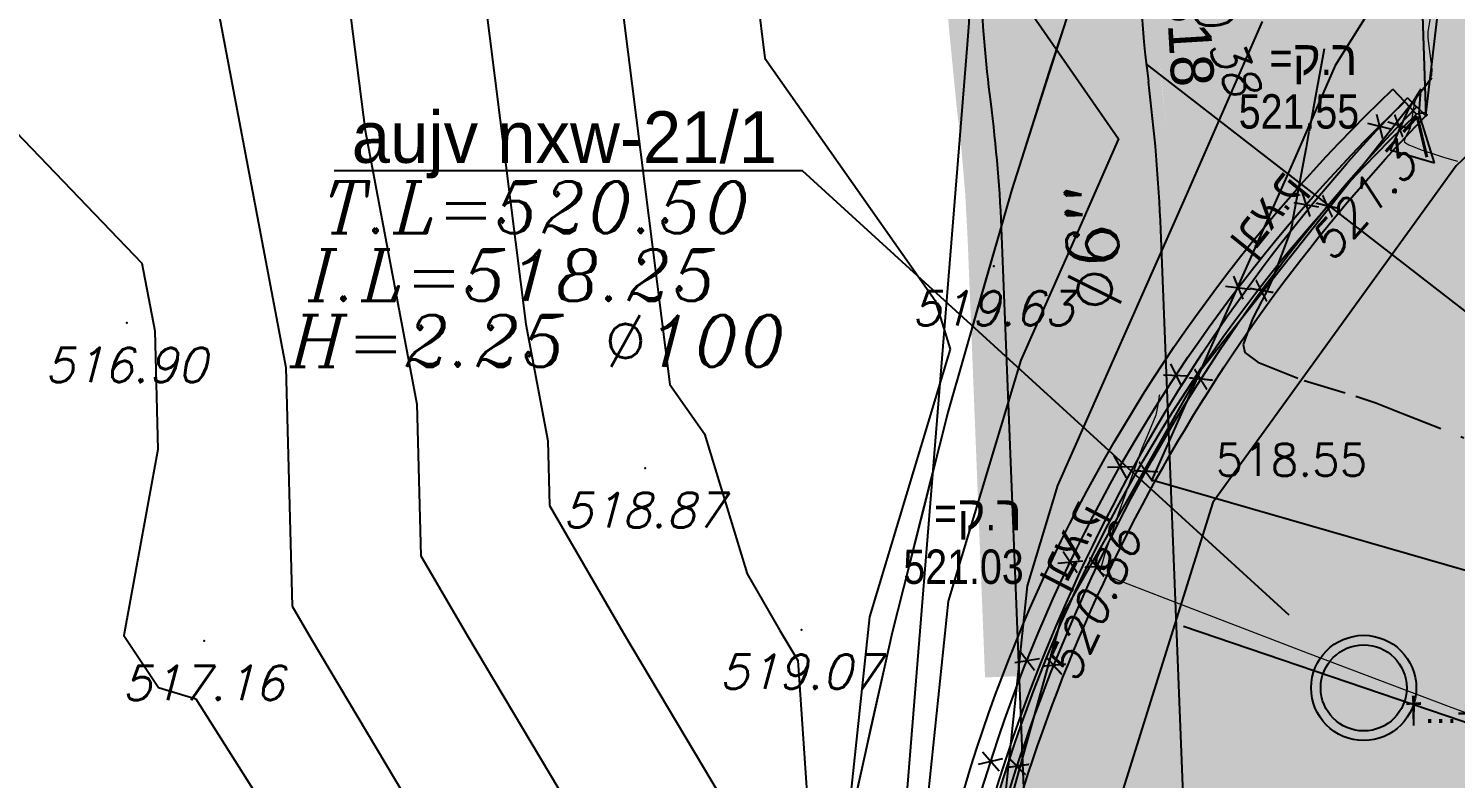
# Model space of a CAD drawing. Header units: metres. Extents: x 222509 to 223547, y 765290 to 766147.
# Drawn here: x 223018.36 to 223034.97, y 765925.11 to 765933.84 of the extents above; entities that cross this region are included whole.
import ezdxf
from ezdxf import colors
from ezdxf.entities.mleader import LeaderData, LeaderLine
from ezdxf.enums import TextEntityAlignment as Align
from ezdxf.math import Vec2, Vec3

# ---------------------------------------------------------------- set-up
doc = ezdxf.new("R2010")
doc.units = ezdxf.units.M
doc.linetypes.add('DASHDOT', pattern=[1, 0.5, -0.25, 0, -0.25])
doc.linetypes.add('DASHED', pattern=[19.05, 12.7, -6.35])
for name, color, linetype in [('ASFLT', 8, 'Continuous'), ('biuv metuhnan 200', 240, 'Continuous'), ('Biuv-Metuhnan', 240, 'Continuous'), ('GADER', 6, 'Continuous'), ('K', 8, 'Continuous'), ('KER', 8, 'Continuous'), ('M4902', 8, 'Continuous'), ('maim metuhnan', 150, 'Continuous'), ('maim metuhnan 6', 150, 'Continuous'), ('MTS', 8, 'DASHED'), ('pcell', 160, 'Continuous'), ('PNT', 8, 'Continuous'), ('PNT2510', 8, 'Continuous'), ('PNTELEV', 5, 'Continuous'), ('PNTELEV2510', 7, 'Continuous'), ('polgon', 7, 'Continuous'), ('R-K', 8, 'Continuous'), ('R-K GOVA', 8, 'Continuous'), ('Sewage-man-names', 240, 'Continuous'), ('T', 8, 'Continuous'), ('Tcontours0', 250, 'Continuous'), ('Tcontours1', 250, 'Continuous'), ('Tcontours2', 250, 'DASHED'), ('tich', 8, 'Continuous'), ('timrur', 8, 'Continuous')]:
    doc.layers.add(name, color=color, linetype=linetype)
for name, color, linetype, lineweight in [('C1602_0', 3, 'Continuous', 13), ('C1602_1', 6, 'Continuous', 13), ('M1506', 250, 'Continuous', 25), ('M1507', 250, 'Continuous', 20), ('M2401', 8, 'DASHED', 25), ('M2601', 8, 'Continuous', 25), ('M2605', 8, 'Continuous', 25)]:
    doc.layers.add(name, color=color, linetype=linetype, lineweight=lineweight)
doc.styles.add('GLONASS', font='techno_n.shx', dxfattribs={"width": 0.86})
doc.styles.add('HANIT_TEXT', font='hebtxt')
doc.styles.add('ITALIC', font='italic')
doc.styles.add('miryal', font='miryl')
doc.styles.add('NARKISM', font='narkism')
doc.styles.add('PTXT', font='txt.shx')
doc.styles.add('S_COMPLEX', font='complex')
doc.styles.get("Standard").update_dxf_attribs({"font": 'arial.ttf'})
doc.styles.add('TECHN_MT', font='techn_mt.shx')

# ---------------------------------------------------------------- blocks, each defined once
blk = doc.blocks.new('shuha-01')
h = blk.add_hatch(color=255)
h.dxf.hatch_style = 1
h.paths.add_polyline_path([(0.411, 0, 1), (-0.411, 0, 1)])
at = {"layer": 'Biuv-Metuhnan'}
h = blk.add_hatch(color=256, dxfattribs=at)
h.paths.add_polyline_path([(0.411, 0, 1), (-0.411, 0, 1)], flags=17)
h.paths.add_polyline_path([(0.503, 0, 1), (-0.503, 0, 1)])
for radius in [0.503, 0.411]:
    blk.add_circle((0, 0), radius, dxfattribs=at)
blk = doc.blocks.new('G$C48AC2FB6')
at = {"layer": 'maim metuhnan 6', "const_width": 0.2}
blk.add_lwpolyline([(223039.578, 765915.186), (223038.521, 765915.614), (223030.633, 765917.299), (223031.307, 765920.546), (223031.679, 765923.201), (223031.431, 765930.079), (223031.046, 765934.866), (223031.135, 765937.504), (223031.345, 765938.568), (223031.925, 765940.771), (223031.543, 765943.174), (223035.14, 765951.981)], dxfattribs=at)
at = {"layer": 'maim metuhnan', "style": 'S_COMPLEX'}
blk.add_text('%%C6"', height=0.6, rotation=92.785, dxfattribs=at).set_placement((223031.086, 765930.56, 520.5))
blk = doc.blocks.new('SRVPNO9')
at = {"layer": 'PNTELEV2510', "style": 'PTXT', "oblique": 15}
blk.add_attdef('ELEV2', text='', height=1, dxfattribs=at).set_placement((-0.035, -1.723), align=Align.CENTER)
blk = doc.blocks.new('G$CAC2BD834')
at = {"layer": 'C1602_0'}
blk.add_lwpolyline([(223032.871, 765846.205, -0.028923), (223028.452, 765858.519), (223026.555, 765872.634), (223026.272, 765899.746, -0.121783), (223033.343, 765941.571), (223034.139, 765941.708), (223045.284, 765944.156), (223047.88, 765944.398), (223096.418, 765948.913), (223119.705, 765947.412)], format="xyb", dxfattribs=at)
at = {"layer": 'C1602_1'}
blk.add_lwpolyline([(223032.871, 765846.205, -0.028923), (223028.452, 765858.519), (223026.555, 765872.634), (223026.272, 765899.746, -0.121783), (223033.343, 765941.571), (223034.139, 765941.708), (223045.284, 765944.156), (223047.88, 765944.398), (223065.396, 765931.743), (223065.902, 765931.378), (223058.025, 765921.247, 0.53793), (223044.964, 765915.588), (223043.045, 765897.759), (223041.149, 765880.129), (223043.997, 765864.246), (223046.852, 765848.298)], format="xyb", dxfattribs=at)
at = {"layer": 'GADER'}
blk.add_lwpolyline([(223029.17, 765873.056), (223028.28, 765885.717), (223027.82, 765893.074), (223027.26, 765903.742, -0.055747), (223028.711, 765920.715, -0.190614), (223034.382, 765932.985, -0.190614)], format="xyb", dxfattribs=at)
at = {"layer": 'KER'}
for points in [[(223028.971, 765873.042), (223028.081, 765885.703), (223027.621, 765893.062), (223027.06, 765903.734, -0.05571), (223028.512, 765920.741, -0.190418), (223034.244, 765933.13, -0.190418)], [(223029.37, 765873.07), (223028.48, 765885.73), (223028.02, 765893.085), (223027.46, 765903.75, -0.055785), (223028.91, 765920.69, -0.190814), (223034.52, 765932.84)]]:
    blk.add_lwpolyline(points, format="xyb", dxfattribs=at)
blk.add_lwpolyline([(223034.52, 765932.84), (223034.244, 765933.13)], dxfattribs=at)
at = {"layer": 'MTS', "ltscale": 0.3}
blk.add_lwpolyline([(223012.77, 765954.19), (223019.41, 765951.02, -0.044439), (223024.49, 765948.19, 0.075022), (223032.06, 765940.73, -0.288759), (223034.79, 765934.25), (223034.63, 765932.86), (223034.52, 765932.84)], format="xyb", dxfattribs=at)
at = {"layer": 'PNT2510'}
for p in [(223034.63, 765932.86, 521.37), (223029.6, 765931.07, 519.63), (223019.51, 765930.41, 516.9), (223025.54, 765928.72, 518.87), (223030.64, 765927.48, 520.86), (223027.36, 765926.84, 519.07), (223020.41, 765926.71, 517.16)]:
    blk.add_point(p, dxfattribs=at)
at = {"layer": 'Tcontours0', "elevation": 520}
blk.add_lwpolyline([(223029.758, 765934.418), (223031.051, 765932.554), (223030.551, 765931.411), (223029.916, 765929.979), (223029.069, 765927.171), (223028.544, 765922.145), (223028.646, 765920.659), (223028.682, 765920.222), (223028.526, 765917.235), (223033.439, 765917.14), (223037.129, 765916.664)], dxfattribs=at)
at = {"layer": 'Tcontours1'}
for points, elevation in [([(223034.059, 765934.182), (223033.573, 765933.408), (223033.102, 765932.33), (223031.441, 765928.585), (223036.704, 765927.068)], 521), ([(223025.191, 765934.738), (223025.827, 765929.693), (223026.231, 765929.118), (223026.728, 765927.489), (223027.11, 765926.831), (223027.318, 765926.481), (223027.724, 765920.568), (223027.886, 765918.622), (223027.341, 765908.21), (223027.336, 765907.771), (223027.46, 765905.349), (223030.796, 765906.05), (223036.43, 765906.608)], 519), ([(223022.02, 765934.723), (223022.282, 765932.651), (223022.884, 765929.465), (223022.932, 765927.698), (223023.472, 765926.767), (223026.747, 765921.27), (223026.802, 765920.476), (223027.09, 765917.023), (223026.74, 765910.33), (223026.711, 765907.753), (223026.85, 765905.059), (223026.377, 765902.535), (223027.148, 765902.255), (223027.639, 765897.606), (223027.899, 765895.19), (223027.991, 765895.204), (223030.452, 765895.631), (223030.995, 765895.6), (223036.413, 765897.148)], 518), ([(223015.553, 765935.408), (223019.684, 765931.107), (223019.833, 765930.318), (223019.871, 765928.939), (223019.475, 765926.771), (223019.876, 765926.168), (223020.31, 765926.036), (223023.595, 765920.845), (223024.651, 765919.617), (223026.145, 765917.215), (223026.294, 765915.423), (223026.138, 765912.451), (223026.086, 765907.735), (223026.146, 765906.571), (223025.128, 765901.127), (223026.79, 765900.525), (223027.111, 765897.484), (223027.324, 765895.501), (223027.226, 765894.036), (223027.582, 765893.29), (223028.42, 765886.616), (223030.248, 765886.964), (223036.314, 765888.11)], 517)]:
    blk.add_lwpolyline(points, dxfattribs=dict(at, elevation=elevation))
at = {"layer": 'Tcontours2'}
for points, elevation in [([(223032.723, 765933.921), (223031.826, 765931.87), (223030.34, 765928.519), (223029.988, 765927.352), (223029.555, 765923.207), (223031.805, 765922.517), (223037.823, 765921.682)], 520.5), ([(223026.777, 765934.746), (223026.935, 765933.494), (223028.917, 765930.673), (223029.09, 765930.106), (223028.151, 765926.991), (223027.907, 765924.661), (223028.185, 765920.614), (223028.284, 765919.422), (223027.858, 765911.285), (223032.21, 765911.201), (223036.662, 765911.641)], 519.5), ([(223023.606, 765934.73), (223024.152, 765930.397), (223024.409, 765929.038), (223024.43, 765928.284), (223025.291, 765926.799), (223027.033, 765923.875), (223027.263, 765920.522), (223027.488, 765917.823), (223027.04, 765909.27), (223027.024, 765907.762), (223027.201, 765904.304), (223027.002, 765903.238), (223027.327, 765903.121), (223027.671, 765899.86), (223028.038, 765899.838), (223031.442, 765900.491), (223032.582, 765900.66), (223036.307, 765901.724)], 518.5), ([(223014.768, 765940.783), (223017.708, 765937.279), (223020.179, 765934.77), (223020.5, 765934.436), (223021.359, 765929.891), (223021.434, 765927.113), (223021.653, 765926.735), (223023.517, 765923.606), (223025.408, 765920.619), (223025.839, 765920.117), (223026.449, 765919.136), (223026.692, 765916.223), (223026.439, 765911.39), (223026.399, 765907.744), (223026.498, 765905.815), (223025.752, 765901.831), (223026.969, 765901.39), (223027.375, 765897.545), (223027.645, 765895.038), (223027.599, 765894.357), (223027.764, 765894.011), (223028.154, 765890.909), (223034.512, 765892.122), (223035.258, 765892.251)], 517.5), ([(223034.215, 765932.424), (223034.728, 765932.276), (223034.55, 765932.846), (223034.572, 765933.131), (223034.423, 765932.894), (223034.377, 765932.789), (223034.215, 765932.424)], 521.5)]:
    blk.add_lwpolyline(points, dxfattribs=dict(at, elevation=elevation))
at = {"layer": 'PNT2510'}
ref = blk.add_blockref('SRVPNO9', (223032.51, 765934.05, 520.38), dxfattribs=dict(at, xscale=0.4, yscale=0.4, zscale=0.4))
ref.add_attrib('ELEV2', '520.38', dxfattribs={"layer": 'PNTELEV2510', "height": 0.4, "rotation": 292.7903, "style": 'PTXT', "oblique": 15}).set_placement((223031.983, 765933.879, 520.38), align=Align.CENTER)
ref = blk.add_blockref('SRVPNO9', (223034.63, 765932.86, 521.37), dxfattribs=dict(at, xscale=0.4, yscale=0.4, zscale=0.4))
ref.add_attrib('ELEV2', '521.37', dxfattribs={"layer": 'PNTELEV2510', "height": 0.4, "rotation": 48.0885, "style": 'PTXT', "oblique": 15}).set_placement((223034.159, 765931.804, 521.37), align=Align.CENTER)
ref = blk.add_blockref('SRVPNO9', (223029.6, 765931.07, 519.63), dxfattribs=dict(at, xscale=0.4, yscale=0.4, zscale=0.4))
ref.add_attrib('ELEV2', '519.63', dxfattribs={"layer": 'PNTELEV2510', "height": 0.4, "style": 'PTXT', "oblique": 15}).set_placement((223029.586, 765930.381, 519.63), align=Align.CENTER)
ref = blk.add_blockref('SRVPNO9', (223019.51, 765930.41, 516.9), dxfattribs=dict(at, xscale=0.4, yscale=0.4, zscale=0.4))
ref.add_attrib('ELEV2', '516.90', dxfattribs={"layer": 'PNTELEV2510', "height": 0.4, "style": 'PTXT', "oblique": 15}).set_placement((223019.496, 765929.721, 516.9), align=Align.CENTER)
ref = blk.add_blockref('SRVPNO9', (223025.54, 765928.72, 518.87), dxfattribs=dict(at, xscale=0.4, yscale=0.4, zscale=0.4))
ref.add_attrib('ELEV2', '518.87', dxfattribs={"layer": 'PNTELEV2510', "height": 0.4, "style": 'PTXT', "oblique": 15}).set_placement((223025.526, 765928.031, 518.87), align=Align.CENTER)
ref = blk.add_blockref('SRVPNO9', (223030.64, 765927.48, 520.86), dxfattribs=dict(at, xscale=0.4, yscale=0.4, zscale=0.4))
ref.add_attrib('ELEV2', '520.86', dxfattribs={"layer": 'PNTELEV2510', "height": 0.4, "rotation": 65.3973, "style": 'PTXT', "oblique": 15}).set_placement((223030.949, 765927.06, 520.86), align=Align.CENTER)
ref = blk.add_blockref('SRVPNO9', (223020.41, 765926.71, 517.16), dxfattribs=dict(at, xscale=0.4, yscale=0.4, zscale=0.4))
ref.add_attrib('ELEV2', '517.16', dxfattribs={"layer": 'PNTELEV2510', "height": 0.4, "style": 'PTXT', "oblique": 15}).set_placement((223020.396, 765926.021, 517.16), align=Align.CENTER)
ref = blk.add_blockref('SRVPNO9', (223027.36, 765926.84, 519.07), dxfattribs=dict(at, xscale=0.4, yscale=0.4, zscale=0.4))
ref.add_attrib('ELEV2', '519.07', dxfattribs={"layer": 'PNTELEV2510', "height": 0.4, "style": 'PTXT', "oblique": 15}).set_placement((223027.346, 765926.151, 519.07), align=Align.CENTER)
at = {"layer": 'GADER', "style": 'PTXT'}
for rotation, p in [(44.8134, (223034.09, 765932.7)), (48.941, (223033.234, 765931.788)), (52.61, (223032.443, 765930.821)), (56.7377, (223031.72, 765929.802)), (60.4067, (223031.068, 765928.736)), (64.5343, (223030.489, 765927.628)), (68.2033, (223029.987, 765926.483)), (72.3309, (223029.564, 765925.307))]:
    blk.add_text('X', height=0.25, rotation=rotation, dxfattribs=at).set_placement(p, align=Align.MIDDLE_CENTER)
at = {"layer": 'R-K', "style": 'TECHN_MT', "width": 1.00001}
for p in [(223033.832, 765933.296, -332.58), (223029.928, 765927.997, -332.58)]:
    blk.add_text('=ק.ר', height=0.4, dxfattribs=at).set_placement(p, align=Align.RIGHT)
at = {"layer": 'R-K GOVA', "style": 'TECHN_MT', "width": 1.00001}
for s, p in [('521.55', (223033.852, 765932.673, -332.58)), ('521.03', (223029.948, 765927.373, -332.58))]:
    blk.add_text(s, height=0.4, dxfattribs=at).set_placement(p, align=Align.RIGHT)
blk = doc.blocks.new('G$C122A9018')
at = {"layer": 'R-K GOVA'}
h = blk.add_hatch(color=254, dxfattribs=at)
h.dxf.hatch_style = 1
h.paths.add_polyline_path([(223083.9613, 765914.85158), (223080.00774, 765909.68354), (223069.4389, 765917.68627), (223068.26825, 765918.317), (223067.3334, 765918.81544), (223066.57736, 765919.17362), (223065.44119, 765919.65655), (223062.22835, 765921.00386), (223059.66703, 765922.07586), (223058.49733, 765922.47343), (223057.23737, 765922.75821), (223056.20794, 765922.88777), (223055.41751, 765922.92652), (223054.68416, 765922.91583), (223053.47497, 765922.79967), (223052.60892, 765922.63929), (223051.64724, 765922.38211), (223050.7066, 765922.04465), (223049.81474, 765921.71691), (223048.39628, 765921.33091), (223046.63672, 765920.97451), (223045.75193, 765920.70908), (223044.47631, 765920.18861), (223043.24892, 765919.51292), (223042.4374, 765918.9545), (223041.65103, 765918.31058), (223040.84343, 765917.5186), (223040.11037, 765916.64938), (223039.3221, 765915.48359), (223038.70362, 765914.29574), (223038.05837, 765912.49768), (223037.36959, 765909.7474), (223036.85807, 765906.79871), (223036.52799, 765904.00902), (223036.33278, 765901.55384), (223036.26907, 765899.17478), (223036.36611, 765895.05446), (223028.26989, 765894.29533), (223028.8219, 765895.00494), (223029.13709, 765895.69304), (223029.32121, 765896.71356), (223029.23568, 765900.41382), (223029.43388, 765910.1781), (223029.62225, 765912.22012), (223029.80686, 765913.36221), (223030.18468, 765915.04017), (223030.70538, 765916.74726), (223031.08885, 765917.87783), (223031.30917, 765918.6433), (223031.45558, 765919.22823), (223031.58139, 765919.80302), (223031.7577, 765920.79711), (223031.85658, 765921.54515), (223031.92295, 765922.24118), (223031.98312, 765923.77452), (223031.93688, 765925.35287), (223031.84021, 765927.78602), (223031.71015, 765931.05973), (223031.6111, 765932.67709), (223031.48142, 765933.86821), (223031.43741, 765935.30176), (223031.4995, 765936.36201), (223031.54519, 765937.62621), (223031.93133, 765939.00246), (223032.2144, 765939.62164), (223032.62698, 765940.6681), (223033.11177, 765941.65868), (223033.63182, 765942.54382), (223034.18921, 765943.42614), (223034.60685, 765944.22336), (223035.12039, 765945.29042), (223035.6417, 765946.49723), (223036.11234, 765947.72967), (223036.66706, 765949.43827), (223036.90449, 765950.29587), (223037.24589, 765951.74571), (223037.51948, 765953.22965), (223037.78374, 765955.09447), (223037.91398, 765956.90984), (223052.49375, 765954.73385), (223051.47691, 765954.59087), (223050.78723, 765954.35522), (223049.99835, 765953.92579), (223049.45116, 765953.40049), (223049.14634, 765952.94248), (223048.9965, 765952.62107), (223048.86201, 765952.18872), (223048.78835, 765951.64269), (223048.8827, 765950.64667), (223049.00665, 765949.96154), (223049.14578, 765949.36782), (223049.32162, 765948.98555), (223049.67058, 765948.55078), (223050.04087, 765948.27262), (223050.47193, 765948.07633), (223051.37609, 765947.69065), (223052.41243, 765947.15107), (223053.14901, 765946.69673), (223054.28321, 765945.88887), (223056.19438, 765944.05658), (223056.97695, 765943.21595), (223058.08685, 765941.87113), (223059.35242, 765940.08527), (223060.58661, 765938.0184), (223061.66003, 765935.83528), (223062.35032, 765933.96759), (223062.5708, 765933.32215), (223063.06183, 765932.37283), (223063.3298, 765931.99052), (223065.30041, 765929.91584), (223066.66818, 765928.60522), (223068.21113, 765927.23957), (223069.52609, 765926.14224), (223070.50123, 765925.40325), (223073.68056, 765922.99387)])
h.paths.add_polyline_path([(223036.76223, 765923.8799), (223036.55041, 765923.82452), (223036.38249, 765923.68386), (223036.27756, 765923.27105), (223036.259, 765922.70874), (223036.07868, 765920.64594), (223035.8294, 765919.11761), (223035.84718, 765918.81555), (223036.04047, 765918.67509), (223036.22519, 765918.68966), (223037.13564, 765919.81263), (223037.70041, 765920.45314), (223038.3821, 765921.14415), (223038.85195, 765921.57562), (223039.20474, 765921.94331), (223039.24772, 765922.17266), (223039.172, 765922.41312), (223038.90076, 765922.63215), (223038.34857, 765922.93966), (223037.95628, 765923.17861), (223037.72594, 765923.32732), (223037.42523, 765923.53132), (223037.2686, 765923.64218), (223037.14042, 765923.73533), (223036.92431, 765923.85885)], flags=16)
edge = h.paths.add_edge_path(flags=16)
edge.add_arc((223045.43445, 765935.01402), 8, 0, 360)
h.paths.add_polyline_path([(223058.51405, 765930.0216), (223058.44305, 765929.83942), (223058.25618, 765929.39234), (223058.03082, 765928.90407), (223057.73513, 765928.32871), (223057.44716, 765927.82411), (223057.34071, 765927.61448), (223057.26567, 765927.52922), (223057.22259, 765927.32387), (223057.34518, 765927.12447), (223057.59821, 765927.05445), (223058.22089, 765926.95048), (223059.02743, 765926.77848), (223060.84037, 765926.23047), (223062.15854, 765925.71635), (223062.54192, 765925.83075), (223062.69967, 765926.07426), (223062.65414, 765926.4593), (223061.91346, 765927.22328), (223059.83654, 765929.49251), (223059.14589, 765930.51527), (223059.06791, 765930.57056), (223058.95668, 765930.60058), (223058.84241, 765930.58649), (223058.73328, 765930.52285), (223058.67218, 765930.44492), (223058.62731, 765930.32909), (223058.59249, 765930.23218)], flags=16)
h.paths.add_polyline_path([(223042.41451, 765954.61221), (223042.28032, 765954.34093), (223042.20817, 765954.20863), (223042.09936, 765953.90677), (223041.90118, 765953.26553), (223041.71736, 765952.25606), (223041.48437, 765951.00772), (223041.15372, 765949.46791), (223041.19199, 765949.29923), (223041.36238, 765949.08573), (223041.4601, 765949.03127), (223041.65312, 765948.99251), (223041.76777, 765949.00093), (223043.21428, 765948.99251), (223043.37591, 765948.99593), (223043.58068, 765948.99902), (223043.68094, 765949.0263), (223043.84491, 765949.13027), (223043.95064, 765949.27535), (223044.00834, 765949.50792), (223043.90889, 765950.09016), (223043.79004, 765950.98593), (223043.71634, 765951.7389), (223043.65366, 765952.77416), (223043.63703, 765953.42446), (223043.64617, 765954.44317), (223043.66266, 765954.86778), (223043.5679, 765955.18524), (223043.33887, 765955.35971), (223043.02059, 765955.3708), (223042.74863, 765955.17107), (223042.61542, 765954.96444)], flags=16)
h = blk.add_hatch(color=121, dxfattribs=at)
h.dxf.hatch_style = 1
h.paths.add_polyline_path([(223029.92463, 765925.62153), (223029.95636, 765922.81019), (223029.85932, 765921.68393), (223029.6124, 765920.15713), (223029.17493, 765918.45842), (223028.42881, 765916.19066), (223027.98705, 765914.45307), (223027.93508, 765914.20795), (223028.20784, 765916.59042), (223028.71342, 765919.66805), (223028.91, 765920.69), (223029.04666, 765922.12288), (223029.34135, 765923.74233), (223029.75267, 765925.23985), (223029.92035, 765925.72925)])
at = {"layer": 'tich', "linetype": 'ByBlock'}
h = blk.add_hatch(color=41, dxfattribs=at)
h.dxf.hatch_style = 1
edge = h.paths.add_edge_path()
edge.add_line((223031.7098, 765921.60413), (223031.26495, 765921.65346))
edge.add_arc((223011.98313, 765923.79151), 19.4, 353.672636, 2.275081)
edge.add_line((223031.36784, 765924.56164), (223031.81569, 765924.57943))
edge.add_line((223031.81569, 765924.57943), (223031.54276, 765931.49464))
edge.add_line((223031.54276, 765931.49464), (223031.46829, 765932.59588))
edge.add_line((223031.46829, 765932.59588), (223031.37504, 765933.41551))
edge.add_line((223031.37504, 765933.41551), (223031.30472, 765934.2569))
edge.add_line((223031.30472, 765934.2569), (223031.28465, 765935.08795))
edge.add_line((223031.28465, 765935.08795), (223031.31483, 765936.06322))
edge.add_line((223031.31483, 765936.06322), (223031.32073, 765936.93137))
edge.add_line((223031.32073, 765936.93137), (223031.3968, 765937.64815))
edge.add_line((223031.3968, 765937.64815), (223031.5425, 765938.32063))
edge.add_line((223031.5425, 765938.32063), (223031.88276, 765939.32528))
edge.add_line((223031.88276, 765939.32528), (223032.02171, 765939.85475))
edge.add_line((223032.02171, 765939.85475), (223032.1427, 765940.78058))
edge.add_line((223032.1427, 765940.78058), (223032.10513, 765941.79672))
edge.add_line((223032.10513, 765941.79672), (223031.94298, 765942.61594))
edge.add_line((223031.94298, 765942.61594), (223031.75143, 765943.19575))
edge.add_line((223031.75143, 765943.19575), (223031.54524, 765943.66373))
edge.add_line((223031.54524, 765943.66373), (223030.98686, 765944.57419))
edge.add_line((223030.98686, 765944.57419), (223030.38146, 765945.26431))
edge.add_line((223030.38146, 765945.26431), (223029.61147, 765945.89585))
edge.add_line((223029.61147, 765945.89585), (223028.29384, 765946.60422))
edge.add_line((223028.29384, 765946.60422), (223027.28563, 765947.08611))
edge.add_line((223027.28563, 765947.08611), (223026.77704, 765947.3292))
edge.add_line((223026.77704, 765947.3292), (223026.03973, 765947.68161))
edge.add_line((223026.03973, 765947.68161), (223025.54582, 765947.91769))
edge.add_line((223025.54582, 765947.91769), (223024.54694, 765948.39512))
edge.add_line((223024.54694, 765948.39512), (223013.38761, 765953.72893))
edge.add_line((223013.38761, 765953.72893), (223012.58982, 765952.05979))
edge.add_line((223012.58982, 765952.05979), (223023.64304, 765946.7767))
edge.add_line((223023.64304, 765946.7767), (223024.52328, 765946.31332))
edge.add_line((223024.52328, 765946.31332), (223025.50412, 765945.88716))
edge.add_line((223025.50412, 765945.88716), (223026.26791, 765945.46421))
edge.add_line((223026.26791, 765945.46421), (223026.74601, 765945.29357))
edge.add_line((223026.74601, 765945.29357), (223027.54492, 765944.91172))
edge.add_line((223027.54492, 765944.91172), (223028.29242, 765944.5418))
edge.add_line((223028.29242, 765944.5418), (223028.90534, 765944.1085))
edge.add_line((223028.90534, 765944.1085), (223029.38579, 765943.61852))
edge.add_line((223029.38579, 765943.61852), (223029.78572, 765943.03545))
edge.add_line((223029.78572, 765943.03545), (223030.06539, 765942.42315))
edge.add_line((223030.06539, 765942.42315), (223030.24078, 765941.75927))
edge.add_line((223030.24078, 765941.75927), (223030.29468, 765941.28024))
edge.add_line((223030.29468, 765941.28024), (223030.23278, 765940.34291))
edge.add_line((223030.23278, 765940.34291), (223030.02628, 765939.61673))
edge.add_line((223030.02628, 765939.61673), (223029.70878, 765938.62146))
edge.add_line((223029.70878, 765938.62146), (223029.46531, 765937.15792))
edge.add_line((223029.46531, 765937.15792), (223029.45259, 765935.77555))
edge.add_line((223029.45259, 765935.77555), (223029.44112, 765934.55232))
edge.add_line((223029.44112, 765934.55232), (223029.47575, 765933.8652))
edge.add_line((223029.47575, 765933.8652), (223029.51983, 765933.36337))
edge.add_line((223029.51983, 765933.36337), (223029.6264, 765932.42287))
edge.add_line((223029.6264, 765932.42287), (223029.94833, 765925.02477))
edge.add_line((223029.94833, 765925.02477), (223029.98128, 765924.04936))
edge.add_line((223029.98128, 765924.04936), (223029.95282, 765922.74743))
edge.add_line((223029.95282, 765922.74743), (223029.84144, 765921.53744))
edge.add_line((223029.84144, 765921.53744), (223029.60448, 765920.11889))
edge.add_line((223029.60448, 765920.11889), (223029.37477, 765919.15136))
edge.add_line((223029.37477, 765919.15136), (223029.06437, 765918.11427))
edge.add_line((223029.06437, 765918.11427), (223028.5097, 765916.46202))
edge.add_line((223028.5097, 765916.46202), (223028.13504, 765915.09465))
edge.add_line((223028.13504, 765915.09465), (223027.97747, 765914.40876))
edge.add_line((223027.97747, 765914.40876), (223027.87962, 765913.93216))
edge.add_line((223027.87962, 765913.93216), (223029.72628, 765913.73323))
edge.add_line((223029.72628, 765913.73323), (223029.83936, 765914.26099))
edge.add_line((223029.83936, 765914.26099), (223030.05831, 765915.14873))
edge.add_line((223030.05831, 765915.14873), (223030.16308, 765915.52804))
edge.add_line((223030.16308, 765915.52804), (223030.31919, 765916.05242))
edge.add_line((223030.31919, 765916.05242), (223030.54707, 765916.74842))
edge.add_line((223030.54707, 765916.74842), (223030.77082, 765917.38485))
edge.add_line((223030.77082, 765917.38485), (223030.94253, 765917.91243))
edge.add_line((223030.94253, 765917.91243), (223031.06676, 765918.32913))
edge.add_line((223031.06676, 765918.32913), (223031.15995, 765918.66587))
edge.add_line((223031.15995, 765918.66587), (223031.35043, 765919.44064))
edge.add_line((223031.35043, 765919.44064), (223031.50016, 765920.17103))
edge.add_line((223031.50016, 765920.17103), (223031.62235, 765920.90645))
edge.add_line((223031.62235, 765920.90645), (223031.7098, 765921.60413))
at = {"layer": 'polgon', "color": 6}
blk.add_lwpolyline([(223027.47006, 765901.73225, -0.03809506), (223027.51463, 765911.62251), (223029.29541, 765933.65222, 0.33874931), (223021.39265, 765945.91205), (222943.81306, 765973.79099, -0.02067517), (222936.15579, 765976.90577), (222923.00533, 765982.89992), (222926.94553, 765991.54427)], format="xyb", dxfattribs=at)
at = {"layer": 'R-K GOVA', "color": 30}
for points in [[(223045.49262, 765920.61693), (223043.68871, 765923.49388, 0.08807107), (223042.51566, 765924.78963), (223031.37142, 765933.42747)], [(223043.36072, 765919.58241), (223041.44475, 765922.48833, 0.16651235), (223038.88067, 765924.46968), (223031.80855, 765926.87543)]]:
    blk.add_lwpolyline(points, format="xyb", dxfattribs=at)
at = {"layer": 'tich', "color": 0, "linetype": 'ByBlock'}
blk.add_line((223031.81748, 765924.5795), (223031.54276, 765931.49464), dxfattribs=at)
at = {"layer": 'tich', "color": 10, "linetype": 'DASHED', "ltscale": 15, "const_width": 0.15}
blk.add_lwpolyline([(223031.89242, 765924.58248), (223031.6177, 765931.49762, 0.02183373), (223031.47286, 765933.2309, -0.04368828), (223031.37541, 765935.68393), (223031.39791, 765936.68849, -0.0890373), (223031.76505, 765938.76758), (223031.86094, 765939.02835, 0.38709241), (223028.85513, 765946.41907), (223025.61541, 765947.96755)], format="xyb", dxfattribs=at)
at = {"layer": 'tich', "linetype": 'ByBlock'}
for points, format in [([(223027.09351, 765944.90581, 0.4, 0.4, 0), (223027.93875, 765944.50182, 0.4, 0.4, -0.38709241), (223029.86652, 765939.76177, 0.4, 0.4, 0), (223029.77063, 765939.501, 0.4, 0.4, 0.0890373), (223029.27292, 765936.68249, 0.4, 0.4, -0.01260947), (223029.25281, 765935.78507, 0.4, 0.4, 0.04368828), (223029.36498, 765932.96169, 0.4, 0.4, -0.02183373), (223029.49437, 765931.41326, 0.4, 0.4, 0), (223029.69784, 765926.29171, 0, 0, 0)], "xyseb"), ([(223027.41267, 765909.60669, -0.08112426), (223028.91691, 765917.68846, 0.09670559), (223029.96894, 765924.50606), (223029.69421, 765931.4212, 0.02183373), (223029.56337, 765932.98702, -0.04368828), (223029.45259, 765935.77555, 0.01630009), (223029.4702, 765936.94871, 0.01630009)], "xyb")]:
    blk.add_lwpolyline(points, format=format, dxfattribs=at)
at = {"layer": 'tich', "color": 0, "linetype": 'ByBlock'}
for centre, radius, start, end in [((223045.43445, 765935.01402), 14.15, 177.271953, 187.278208), ((223011.7084, 765930.70665), 19.85, 2.275081, 7.278208)]:
    blk.add_arc(centre, radius, start, end, dxfattribs=at)
at = {"layer": 'timrur', "style": 'NARKISM'}
blk.add_text('818', height=0.5, rotation=273.453329, dxfattribs=at).set_placement((223031.6033, 765934.26065))
blk = doc.blocks.new('SRVPNO1')
at = {"layer": 'PNTELEV', "color": 8, "style": 'PTXT'}
blk.add_attdef('ELEV2', (1.5, -0.5), '', height=1, dxfattribs=at)
blk = doc.blocks.new('G$C9B10AD15')
at = {"layer": 'ASFLT'}
blk.add_lwpolyline([(223032.351, 765946.753), (223034.428, 765938.886), (223034.629, 765932.82)], dxfattribs=at)
at = {"layer": 'GADER'}
blk.add_lwpolyline([(223029.136, 765873.002), (223028.256, 765888.019), (223027.409, 765901.946, -0.053657), (223029.356, 765923.383, -0.138722), (223034.522, 765932.925, -0.138722)], format="xyb", dxfattribs=at)
at = {"layer": 'K'}
for points in [[(223028.987, 765872.993), (223028.106, 765888.01), (223027.259, 765901.94, -0.05367), (223029.21, 765923.414, -0.138744), (223034.414, 765933.029, -0.138744)], [(223029.286, 765873.011), (223028.406, 765888.028), (223027.559, 765901.952, -0.053645), (223029.503, 765923.352, -0.1387), (223034.629, 765932.82)]]:
    blk.add_lwpolyline(points, format="xyb", dxfattribs=at)
blk.add_lwpolyline([(223034.629, 765932.82), (223034.414, 765933.029)], dxfattribs=at)
at = {"layer": 'PNT', "color": 252}
for p in [(223034.629, 765932.82, 518.93), (223031.618, 765928.817, 518.547)]:
    blk.add_point(p, dxfattribs=at)
ref = blk.add_blockref('SRVPNO1', (223031.618, 765928.817, 518.547), dxfattribs=dict(at, xscale=0.375, yscale=0.375, zscale=0.375))
ref.add_attrib('ELEV2', '518.55', (223032.18, 765928.63, 518.547), dxfattribs={"layer": 'PNTELEV', "color": 8, "height": 0.375, "style": 'PTXT'})
at = {"layer": 'GADER', "style": 'GLONASS', "text_generation_flag": 2, "width": 0.86}
for rotation, p in [(46.2454, (223034.314, 765932.708)), (50.4144, (223033.485, 765931.772)), (53.5853, (223032.716, 765930.787)), (57.8131, (223032.01, 765929.756)), (60.984, (223031.371, 765928.682)), (64.1549, (223030.799, 765927.57)), (68.3827, (223030.3, 765926.425)), (71.5535, (223029.872, 765925.251))]:
    blk.add_text('X', height=0.25, rotation=rotation, dxfattribs=at).set_placement(p, align=Align.MIDDLE_CENTER)
at = {"layer": 'T', "style": 'GLONASS', "text_generation_flag": 2, "width": 0.86}
blk.add_text('ק.אבן', height=0.375, rotation=62.6569, dxfattribs=at).set_placement((223030.884, 765928.21))
blk = doc.blocks.new('G$C915B2375')
at = {"layer": 'pcell'}
blk.add_lwpolyline([(223030.607, 765934.467), (223030.212, 765933.228), (223029.808, 765931.962), (223029.8, 765931.937), (223029.442, 765930.685), (223029.069, 765929.382), (223028.749, 765928.121), (223028.415, 765926.808), (223028.133, 765925.537), (223027.845, 765924.241)], dxfattribs=at)
blk = doc.blocks.new('G$C1F174877')
at = {"layer": 'M1506', "linetype": 'DASHDOT', "elevation": 518.75}
blk.add_lwpolyline([(223033.446, 765933.601), (223033.434, 765933.536), (223033.36, 765933.135), (223033.268, 765932.637), (223033.234, 765932.452), (223033.212, 765932.334), (223033.157, 765932.04), (223033.103, 765931.747), (223033.081, 765931.628), (223033.078, 765931.609), (223033.071, 765931.56), (223033.061, 765931.512), (223033.056, 765931.493), (223033.027, 765931.409), (223032.949, 765931.203), (223032.871, 765930.998), (223032.839, 765930.915), (223032.78, 765930.787), (223032.609, 765930.459), (223032.501, 765930.158), (223032.52, 765930.066), (223032.674, 765929.952), (223033.212, 765929.741), (223033.813, 765929.558), (223034.045, 765929.479), (223034.339, 765929.364), (223035.069, 765929.075)], dxfattribs=at)
at = {"layer": 'M1507', "linetype": 'Continuous'}
for points, elevation in [([(223034.725, 765934.247), (223034.652, 765933.799), (223034.651, 765933.726), (223034.676, 765933.544), (223034.7, 765933.364), (223034.696, 765933.294), (223034.679, 765933.25), (223034.607, 765933.146), (223034.529, 765933.043), (223034.505, 765932.999), (223034.492, 765932.956), (223034.472, 765932.846), (223034.456, 765932.733), (223034.447, 765932.689), (223034.437, 765932.662), (223034.4, 765932.593), (223034.376, 765932.532), (223034.382, 765932.514), (223034.43, 765932.482), (223034.585, 765932.42), (223034.754, 765932.366), (223034.821, 765932.345), (223034.871, 765932.329), (223034.997, 765932.295)], 519), ([(223035.569, 765925.698), (223034.902, 765925.943), (223033.252, 765926.567), (223031.606, 765927.2), (223030.943, 765927.455), (223030.924, 765927.462), (223030.876, 765927.482), (223030.84, 765927.508), (223030.836, 765927.522), (223030.891, 765927.714), (223031.055, 765928.202), (223031.232, 765928.692), (223031.303, 765928.889), (223031.328, 765928.954), (223031.397, 765929.114), (223031.464, 765929.274), (223031.488, 765929.34), (223031.498, 765929.377), (223031.517, 765929.48), (223031.53, 765929.564), (223031.532, 765929.578)], 518.5)]:
    blk.add_lwpolyline(points, dxfattribs=dict(at, elevation=elevation))
blk = doc.blocks.new('M4902_S')
for radius in [0.5, 0.05]:
    blk.add_circle((0, 0), radius)
at = {"style": 'HANIT_TEXT'}
blk.add_attdef('NAME', text='', height=1, dxfattribs=at).set_placement((0, -1), align=Align.TOP_CENTER)
blk.add_attdef('DESC', text='', height=1, dxfattribs=at).set_placement((-1, -2.5), align=Align.TOP_RIGHT)
blk.add_attdef('MARK', text='', height=1, dxfattribs=at).set_placement((0, -2.5), align=Align.TOP_LEFT)
at = {"style": 'HANIT_TEXT', "flags": 1}
blk.add_attdef('OWNER', text='', height=1, dxfattribs=at).set_placement((0, -4), align=Align.TOP_CENTER)
blk = doc.blocks.new('G$CFB36F9AD')
at = {"layer": 'K'}
blk.add_lwpolyline([(223034.629, 765932.82), (223034.414, 765933.029)], dxfattribs=at)
at = {"layer": 'M2401', "ltscale": 2.5}
blk.add_lwpolyline([(223032.351, 765946.753), (223034.428, 765938.886), (223034.629, 765932.82)], dxfattribs=at)
at = {"layer": 'M2601'}
blk.add_lwpolyline([(223029.136, 765873.002), (223028.256, 765888.019), (223027.409, 765901.946, -0.053657), (223029.356, 765923.383, -0.138722), (223034.522, 765932.925, -0.138722)], format="xyb", dxfattribs=at)
at = {"layer": 'M2605'}
for points in [[(223028.987, 765872.993), (223028.106, 765888.01), (223027.259, 765901.94, -0.05367), (223029.21, 765923.414, -0.138744), (223034.414, 765933.029, -0.138744)], [(223029.286, 765873.011), (223028.406, 765888.028), (223027.559, 765901.952, -0.053645), (223029.503, 765923.352, -0.1387), (223034.629, 765932.82)]]:
    blk.add_lwpolyline(points, format="xyb", dxfattribs=at)
at = {"layer": 'PNT'}
for p in [(223034.629, 765932.82, 518.93), (223034.64, 765932.834, 519.022), (223031.618, 765928.817, 518.547)]:
    blk.add_point(p, dxfattribs=at)
at = {"layer": 'M4902'}
ref = blk.add_blockref('M4902_S', (223037.099, 765925.876, 518.573), dxfattribs=dict(at, xscale=0.3040000000037253, yscale=0.3040000000037253, zscale=0.1520000000019763))
ref.add_attrib('MARK', '†…—‰\x90 \x9a‡…™', dxfattribs={"layer": '0', "height": 0.304, "style": 'HANIT_TEXT'}).set_placement((223034.373, 765926.056, 518.573), align=Align.TOP_LEFT)
at = {"layer": 'PNT'}
ref = blk.add_blockref('SRVPNO1', (223031.618, 765928.817, 518.547), dxfattribs=dict(at, xscale=0.375, yscale=0.375, zscale=0.375))
ref.add_attrib('ELEV2', '518.55', (223032.18, 765928.63, 518.547), dxfattribs={"layer": 'PNTELEV', "color": 8, "height": 0.375, "style": 'PTXT'})
at = {"layer": 'M2601', "style": 'GLONASS', "text_generation_flag": 2, "width": 0.86}
for rotation, p in [(46.2454, (223034.314, 765932.708)), (50.4144, (223033.485, 765931.772)), (53.5853, (223032.716, 765930.787)), (57.8131, (223032.01, 765929.756)), (60.984, (223031.371, 765928.682)), (64.1549, (223030.799, 765927.57)), (68.3827, (223030.3, 765926.425)), (71.5535, (223029.872, 765925.251))]:
    blk.add_text('X', height=0.25, rotation=rotation, dxfattribs=at).set_placement(p, align=Align.MIDDLE_CENTER)
at = {"layer": 'M2605', "style": 'GLONASS', "text_generation_flag": 2, "width": 0.86}
for rotation, p in [(51.1033, (223033.233, 765931.982)), (62.6569, (223030.884, 765928.21))]:
    blk.add_text('ק.אבן', height=0.375, rotation=rotation, dxfattribs=at).set_placement(p)
blk = doc.blocks.new('G$CEBE070F1')
at = {"layer": 'M2401'}
blk.add_polyline3d([(223037.69, 765938.66, 519.72), (223037.92, 765935.45, 519.68), (223037.59, 765934.64, 519.68), (223036.76, 765933.92, 519.68), (223034.98, 765932.24, 519.5), (223032.15, 765928.32, 519.11), (223029.83, 765920.91, 518.42), (223028.61, 765911.84, 517.63), (223028.25, 765901.15, 516.71), (223029.28, 765886.77, 514.97), (223030.3, 765872.72, 513.51), (223030.08, 765872.45, 513.5), (223029.72, 765872.21, 513.46), (223029.13, 765872.38, 513.22), (223029.12, 765872.39, 513.17), (223028.28, 765874.6, 512.81)], dxfattribs=at)
at = {"layer": 'M2605'}
blk.add_polyline3d([(223034.7, 765933.26, 519.45), (223032.01, 765929.86, 519.22), (223030.39, 765927, 518.99), (223028.79, 765921.23, 518.44), (223027.77, 765913.81, 517.79), (223027.35, 765908.15, 517.3), (223027.36, 765901.45, 516.74), (223028.35, 765887.63, 515.06), (223029.27, 765873.26, 513.62)], dxfattribs=at)
blk = doc.blocks.new('G$CDE37A9AE')
at = {"layer": 'biuv metuhnan 200', "const_width": 0.2}
blk.add_lwpolyline([(223033.905, 765926.162), (223039.297, 765955.916)], dxfattribs=at)
at = {"layer": 'biuv metuhnan 200'}
blk.add_lwpolyline([(223106.03, 765787.05, 0.2, 0.2, 0), (223107.425, 765790.158, 0.2, 0.2, 0), (223084.483, 765800.889, 0.2, 0.2, 0), (223048.217, 765817.764, 0.2, 0.2, 0), (223037.518, 765826.032, 0.2, 0.2, 0), (223033.914, 765839.765, 0.2, 0.2, 0), (223032.453, 765868.688, 0.2, 0.2, 0), (223030.849, 765897.18, 0.2, 0.2, 0), (223030.849, 765897.18, 0.2, 0.2, 0), (223030.849, 765897.18, 0.2, 0.2, 0), (223033.905, 765926.162, 0.2, 0.2, 0), (223059.708, 765933.144, 0.2, 0.2, 0), (223080.854, 765914.734, 0.2, 0.2, 0), (223096.759, 765902.355, 0.2, 0.2, 0), (223125.418, 765880.054, 0.2, 0.2, 0), (223138.543, 765869.981, 0.2, 0.2, 0), (223150.893, 765861.006, 0.2, 0.2, 0), (223163.22, 765851.088, 0.2, 0.2, 0), (223181.823, 765834.302, 0.2, 0.2, 0), (223199.904, 765817.6, 0.2, 0.2, 0), (223229.17, 765790.332, 0.2, 0.2, 0), (223256.284, 765764.886, 0.2, 0.2, 0)], format="xyseb", dxfattribs=at)
at = {"xscale": 1.217317252201134, "yscale": 1.217317252201134, "zscale": 1.217317252201134}
blk.add_blockref('shuha-01', (223033.905, 765926.162), dxfattribs=at)
at = {"layer": 'Biuv-Metuhnan', "extrusion": (0, 0, -1), "style": 'miryal', "text_generation_flag": 2}
blk.add_text('aujv nxw-21/1', height=0.6, dxfattribs=at).set_placement((-223024.601, 765932.574, 53.5), align=Align.MIDDLE_CENTER)
at = {"layer": 'Sewage-man-names', "style": 'ITALIC'}
for s, p in [('T.L=520.50', (223021.786, 765931.457)), ('I.L=518.25', (223021.618, 765930.666)), ('H=2.25 %%C100', (223021.404, 765929.901))]:
    blk.add_text(s, height=0.6, dxfattribs=at).set_placement(p)
at = {"layer": 'Biuv-Metuhnan'}
ml = blk.add_multileader_mtext('Standard', dxfattribs=at)
ml.set_content(' ', color=256)
ml.set_leader_properties()
ml.build(insert=Vec2(0, 0))
ml.multileader.update_dxf_attribs({"dogleg_length": 5.453, "arrow_head_size": 0.6})
ctx = ml.context
ctx.base_point, ctx.arrow_head_size, ctx.plane_origin, ctx.plane_x_axis, ctx.plane_y_axis = Vec3(223021.921, 765932.182), 0.6, Vec3(223030.546, 765932.797), Vec3(-1, 0), Vec3(0, -1)
notes = []
notes.append((ctx, [(0, (1, 1, 0), (223027.374, 765932.182), (-1, 0), 5.453, [(0, [(223033.481, 765926.604)], 0, [])])]))
ctx.mtext.insert, ctx.mtext.text_direction, ctx.mtext.rotation, ctx.mtext.flow_direction = Vec3(223019.921, 765930.18), Vec3(-1, 0), 3.141593, 5
for ctx, leaders in notes:
    for number, flags, end, landing, length, lines in leaders:
        leader = LeaderData()
        leader.index, (leader.has_last_leader_line, leader.has_dogleg_vector, leader.attachment_direction) = number, flags
        leader.last_leader_point, leader.dogleg_vector, leader.dogleg_length = Vec3(end), Vec3(landing), length
        for number, points, colour, breaks in lines:
            line = LeaderLine()
            line.index, line.vertices, line.color, line.breaks = number, Vec3.list(points), colors.encode_raw_color(colour), breaks
            leader.lines.append(line)
        ctx.leaders.append(leader)

msp = doc.modelspace()

# ---------------------------------------------------------------- block references
for name in ['G$CEBE070F1', 'G$C122A9018', 'G$CAC2BD834', 'G$C48AC2FB6', 'G$CDE37A9AE', 'G$C1F174877', 'G$C915B2375', 'G$C9B10AD15', 'G$CFB36F9AD']:
    msp.add_blockref(name, (0, 0))

doc.saveas('drawing.dxf')
